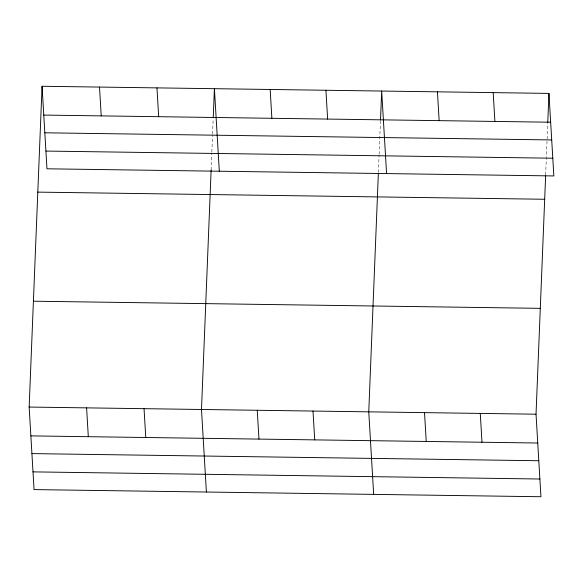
<?xml version="1.0" encoding="UTF-8"?>
<svg xmlns="http://www.w3.org/2000/svg" width="583" height="583" viewBox="0 0 583 583"><rect width="100%" height="100%" fill="white"/><g stroke="black" fill="none" stroke-linecap="round" stroke-linejoin="round"><path stroke-width="0.44" stroke-dasharray="2.92 2.19" d="M211.126 170.119L211.818 152.928M211.855 152.025L212.547 134.833M212.584 133.93L213.203 118.546M378.396 172.481L379.088 155.289M379.125 154.386L380.473 120.907M545.666 174.834L547.743 123.261"/><path stroke-width="0.87" d="M545.63 175.738L536.032 414.2L540.937 496.738L34.054 489.596L29.15 407.058L42.063 86.262L548.946 93.404L553.85 175.942L46.968 168.8L42.063 86.262M211.126 170.119L201.492 409.492L206.397 492.03M213.24 117.642L214.406 88.689L219.31 171.227M378.36 173.384L368.762 411.846L373.667 494.384M380.51 119.996L381.676 91.043L386.58 173.581M547.78 122.357L548.946 93.404M43.776 115.077L550.658 122.219M44.833 132.8L551.715 139.942M45.919 151.07L552.793 158.212M37.8 192.12L544.682 199.262M33.413 301.2L540.295 308.341M29.15 407.058L536.032 414.2M30.863 435.88L537.745 443.022M31.912 453.603L538.794 460.745M32.998 471.873L539.88 479.015M493.189 92.617L494.901 121.432M480.275 413.42L481.988 442.235M437.432 91.83L439.145 120.645M424.519 412.633L426.231 441.448M325.919 90.256L327.631 119.078M313.005 411.059L314.718 439.874M270.162 89.476L271.875 118.291M257.249 410.272L258.961 439.094M156.958 87.88L158.671 116.695M144.045 408.683L145.757 437.498M99.511 87.071L101.223 115.886M86.597 407.874L88.31 436.689"/></g></svg>
